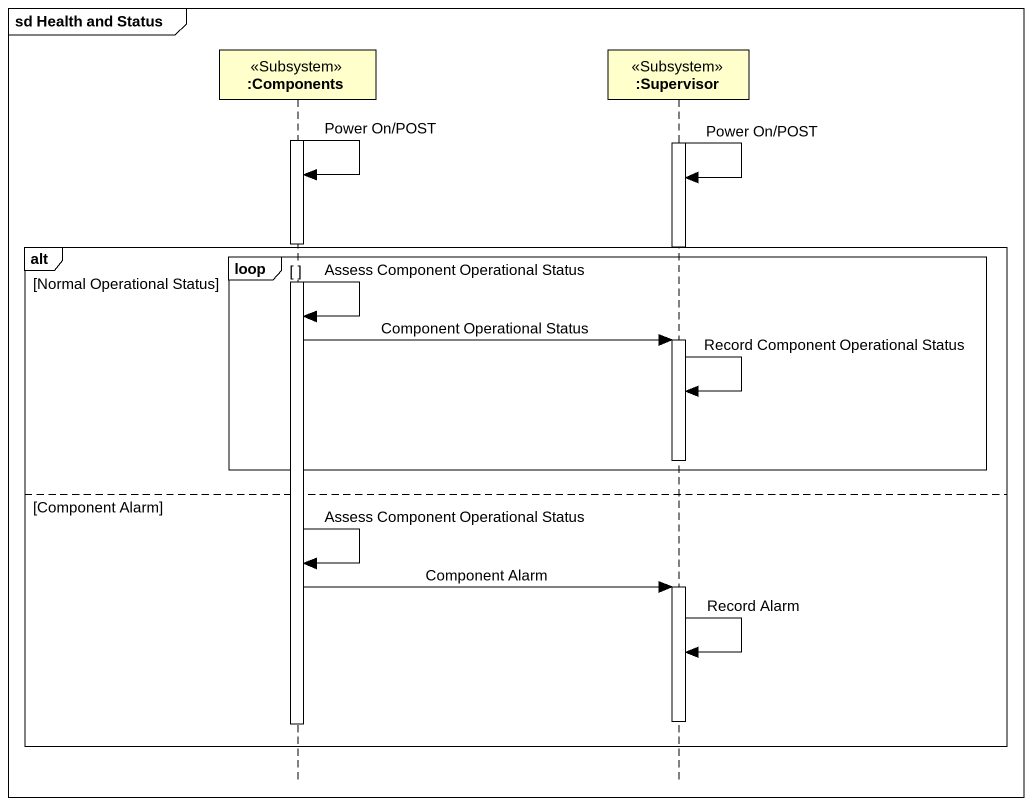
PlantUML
@startuml
mainframe sd Health and Status
hide footbox
participant ":Components" as Components <<Subsystem>>
participant ":Supervisor" as Supervisor <<Subsystem>>

activate Components
activate Supervisor
Components -> Components : Power On/POST
Supervisor -> Supervisor : Power On/POST
alt Normal Operational Status
  deactivate Supervisor
  loop
    Components -> Components : Assess Component Operational Status
    Components -> Supervisor : Component Operational Status
    activate Supervisor
    Supervisor -> Supervisor : Record Component Operational Status
    deactivate Supervisor
  end
else Component Alarm
  Components -> Components : Assess Component Operational Status
  Components -> Supervisor : Component Alarm
  activate Supervisor
  Supervisor -> Supervisor : Record Alarm
  deactivate Supervisor
  deactivate Components
end
@enduml
